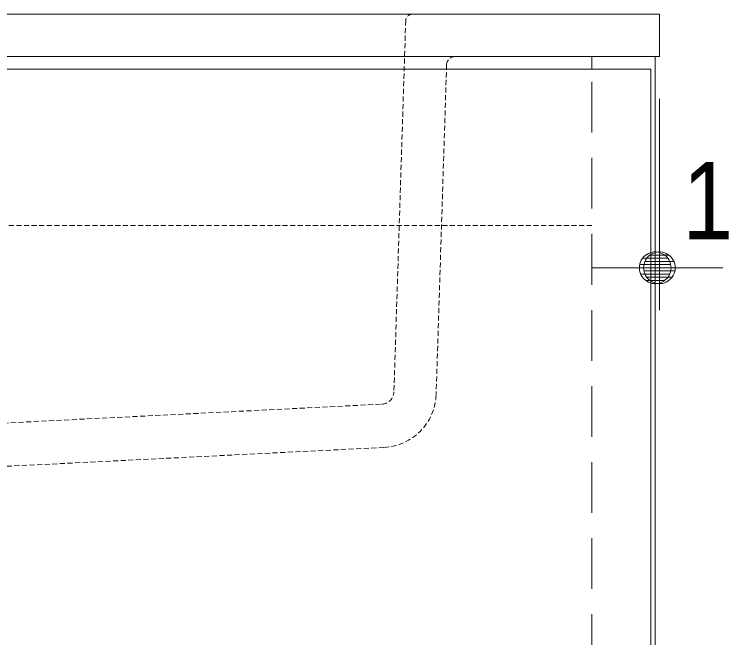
# Model space of a CAD drawing. Units: millimetres, scale not verified. Extents: x -3031 to 3031, y -1522 to 1522.
# Drawn here: x -1145.5 to -976.4, y -227.6 to -80 of the extents above; entities that cross this region are included whole.
import ezdxf
from ezdxf.enums import TextEntityAlignment as Align

# ---------------------------------------------------------------- set-up
doc = ezdxf.new("R2010")
doc.units = ezdxf.units.MM
doc.header["$LTSCALE"] = 10
doc.linetypes.add('DASHED1', pattern=[1.8, 1.2, -0.6])
for name, color, linetype, lineweight in [('0-1_5ボウル・キャビネット', 7, 'Continuous', 9), ('0-2_2寸法-2', 7, 'Continuous', 9), ('0-3_0', 7, 'Continuous', 9)]:
    doc.layers.add(name, color=color, linetype=linetype, lineweight=lineweight)
doc.styles.add('ＭＳ Ｐゴシック', font='')
doc.styles.get('ＭＳ Ｐゴシック').set_extended_font_data('MS PGothic')

# ---------------------------------------------------------------- blocks, each defined once
blk = doc.blocks.new('グループ-34')
at = {"layer": '0-1_5ボウル・キャビネット', "linetype": 'DASHED1'}
for p, q in [((-1575.5, -800), (-3490, -800)), ((-990, -800), (-1575.5, -800)), ((-1590.5, -814.5), (-1618.4, -1693.8)), ((-1493.7, -919.4), (-1518.5, -1699.5)), ((-3190, -1800), (-1646.9, -1722.8)), ((-1642, -1825.2), (-3005.1, -1893.4))]:
    blk.add_line(p, q, dxfattribs=at)
blk.add_lwpolyline([(-990, -800), (-990, -900), (-1473.8, -900)], dxfattribs=at)
for centre, radius, start, end in [((-1575.5, -815), 15, 90, 178.1798), ((-1473.8, -920), 20, 90, 178.1798), ((-1648.4, -1692.9), 30, 272.8624, 358.1798), ((-1648.5, -1695.4), 130, 272.8624, 358.1798)]:
    blk.add_arc(centre, radius, start, end, dxfattribs=at)
blk = doc.blocks.new('グループ-35')
at = {"layer": '0-1_5ボウル・キャビネット'}
blk.add_lwpolyline([(-5990, -800), (-990, -800), (-990, -900), (-5990, -900)], close=True, dxfattribs=at)
blk.add_blockref('グループ-34', (0, 0), dxfattribs=at)
blk = doc.blocks.new('_Dot')
at = {"layer": '0-3_0'}
for p, q in [((3.99, 3), (-3.99, 3)), ((-5, 0), (-10, 0)), ((4.89, 1), (-4.89, 1)), ((4.58, -1.99), (-4.58, -1.99)), ((3, -3.99), (-3, -3.99))]:
    blk.add_line(p, q, dxfattribs=at)
for points in [[(5, 0), (4.96, 0.63), (4.84, 1.24), (4.65, 1.84), (4.38, 2.41), (4.05, 2.94), (3.64, 3.42), (3.19, 3.85), (2.68, 4.22), (2.13, 4.52), (1.55, 4.76), (0.94, 4.91), (0.31, 4.99), (-0.31, 4.99), (-0.94, 4.91), (-1.55, 4.76), (-2.13, 4.52), (-2.68, 4.22), (-3.19, 3.85), (-3.64, 3.42), (-4.05, 2.94), (-4.38, 2.41), (-4.65, 1.84), (-4.84, 1.24), (-4.96, 0.63), (-5, 0), (0, 0)], [(-5, 0), (-4.96, -0.63), (-4.84, -1.24), (-4.65, -1.84), (-4.38, -2.41), (-4.05, -2.94), (-3.64, -3.42), (-3.19, -3.85), (-2.68, -4.22), (-2.13, -4.52), (-1.55, -4.76), (-0.94, -4.91), (-0.31, -4.99), (0.31, -4.99), (0.94, -4.91), (1.55, -4.76), (2.13, -4.52), (2.68, -4.22), (3.19, -3.85), (3.64, -3.42), (4.05, -2.94), (4.38, -2.41), (4.65, -1.84), (4.84, -1.24), (4.96, -0.63), (5, 0), (0, 0)]]:
    blk.add_lwpolyline(points, close=True, dxfattribs=at)
blk = doc.blocks.new('グループ-39')
at = {"layer": '0-1_5ボウル・キャビネット'}
blk.add_line((-1150, -900), (-1150, -930), dxfattribs=at)
at = {"layer": '0-1_5ボウル・キャビネット', "linetype": 'DASHED1'}
blk.add_line((-1150, -1300), (-5830, -1300), dxfattribs=at)

msp = doc.modelspace()

# ---------------------------------------------------------------- linework, layer by layer
at = {"layer": '0-1_5ボウル・キャビネット'}
msp.add_line((-993.75, -90), (-993.75, -900), dxfattribs=at)
at = {"layer": '0-1_5ボウル・キャビネット', "linetype": 'DASHED1'}
msp.add_lwpolyline([(-1008.75, -90), (-993.75, -90), (-993.75, -900), (-1008.75, -900)], close=True, dxfattribs=at)
at = {"layer": '0-1_5ボウル・キャビネット'}
msp.add_lwpolyline([(-1490.75, -93), (-994.75, -93), (-994.75, -865), (-1490.75, -865)], close=True, dxfattribs=at)
at = {"layer": '0-2_2寸法-2'}
for p, q in [((-993.75, -100), (-993.75, -150)), ((-992.75, -100), (-992.75, -150)), ((-1001.25, -140), (-1008.76, -140)), ((-993.75, -140), (-992.75, -140)), ((-985.25, -140), (-977.74, -140))]:
    msp.add_line(p, q, dxfattribs=at)

# ---------------------------------------------------------------- block references
at = {"layer": '0-1_5ボウル・キャビネット', "xscale": 0.1, "yscale": 0.1}
for name in ['グループ-35', 'グループ-39']:
    msp.add_blockref(name, (-893.75, 0), dxfattribs=at)
at = {"layer": '0-2_2寸法-2', "xscale": 0.7503418, "yscale": 0.7503418}
msp.add_blockref('_Dot', (-993.75, -140), dxfattribs=at)
at = {"layer": '0-2_2寸法-2', "xscale": 0.7503418, "yscale": 0.7503418, "rotation": 180}
msp.add_blockref('_Dot', (-992.75, -140), dxfattribs=at)

# ---------------------------------------------------------------- texts
at = {"layer": '0-2_2寸法-2', "style": 'ＭＳ Ｐゴシック', "width": 0.9}
msp.add_text('1', height=18.33, dxfattribs=at).set_placement((-987.3, -138.76), align=Align.BOTTOM_LEFT)

doc.saveas('drawing.dxf')
